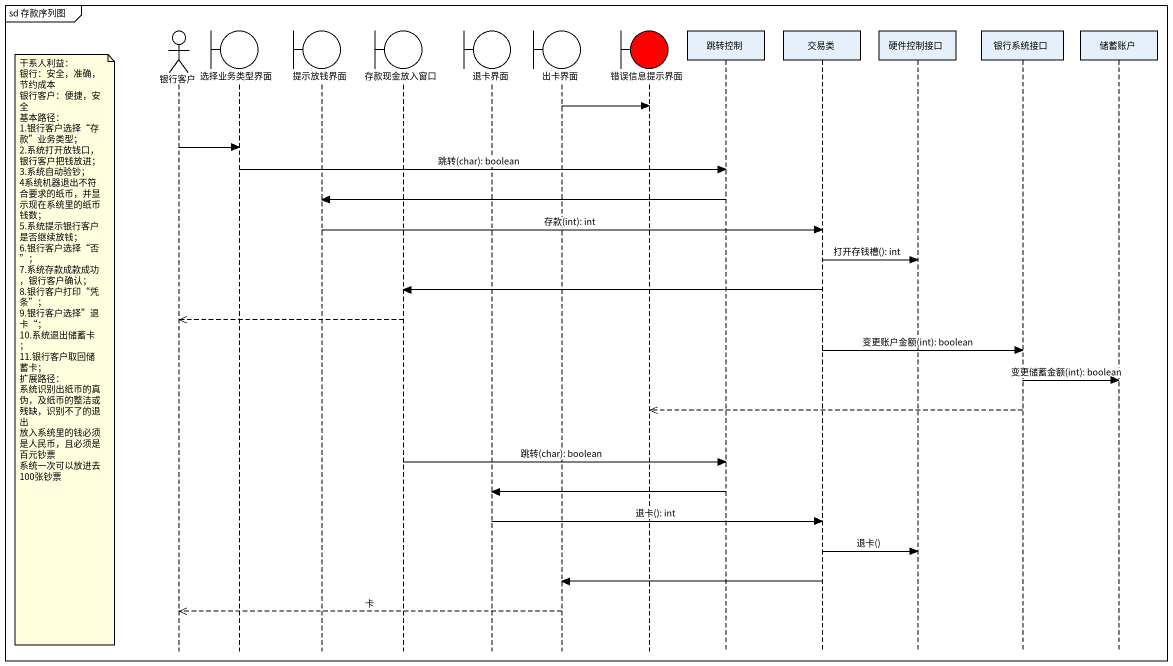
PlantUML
@startuml
mainframe sd 存款序列图
hide footbox
actor 银行客户
boundary 选择业务类型界面
boundary 提示放钱界面
boundary 存款现金放入窗口
boundary 退卡界面
boundary 出卡界面
boundary 错误信息提示界面 #FF0000
participant 跳转控制
participant 交易类
participant 硬件控制接口
participant 银行系统接口
participant 储蓄账户

出卡界面 -> 错误信息提示界面
银行客户 -> 选择业务类型界面
选择业务类型界面 -> 跳转控制 : 跳转(char): boolean
跳转控制 -> 提示放钱界面
提示放钱界面 -> 交易类 : 存款(int): int
交易类 -> 硬件控制接口 : 打开存钱槽(): int
交易类 -> 存款现金放入窗口
存款现金放入窗口 -->> 银行客户
note left of 银行客户
  干系人利益：
  银行：安全，准确，节约成本
  银行客户：便捷，安全
  基本路径：
  1.银行客户选择“存款”业务类型；
  2.系统打开放钱口，银行客户把钱放进；
  3.系统自动验钞；
  4系统机器退出不符合要求的纸币，并显示现在系统里的纸币钱数；
  5.系统提示银行客户是否继续放钱；
  6.银行客户选择“否”；
  7.系统存款成款成功，银行客户确认；
  8.银行客户打印“凭条”；
  9.银行客户选择”退卡“；
  10.系统退出储蓄卡；
  11.银行客户取回储蓄卡；
  扩展路径：
  系统识别出纸币的真伪，及纸币的整洁或残缺，识别不了的退出
  放入系统里的钱必须是人民币，且必须是百元钞票
  系统一次可以放进去100张钞票
end note
交易类 -> 银行系统接口 : 变更账户金额(int): boolean
银行系统接口 -> 储蓄账户 : 变更储蓄金额(int): boolean
银行系统接口 -->> 错误信息提示界面
存款现金放入窗口 -> 跳转控制 : 跳转(char): boolean
跳转控制 -> 退卡界面
退卡界面 -> 交易类 : 退卡(): int
交易类 -> 硬件控制接口 : 退卡()
交易类 -> 出卡界面
出卡界面 -->> 银行客户 : 卡
@enduml
